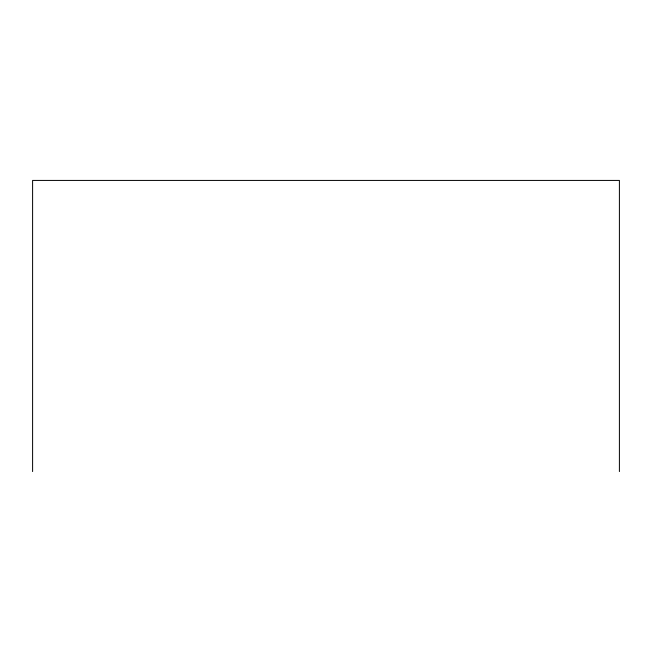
<?xml version="1.0" encoding="UTF-8"?>
<svg xmlns="http://www.w3.org/2000/svg" width="652" height="652" viewBox="0 0 652 652"><rect width="100%" height="100%" fill="white"/><g stroke="black" fill="none" stroke-linecap="round" stroke-linejoin="round"><path stroke-width="0.98" d="M619.4 471.575L619.4 180.425L32.6 180.425L32.6 471.575"/></g></svg>
